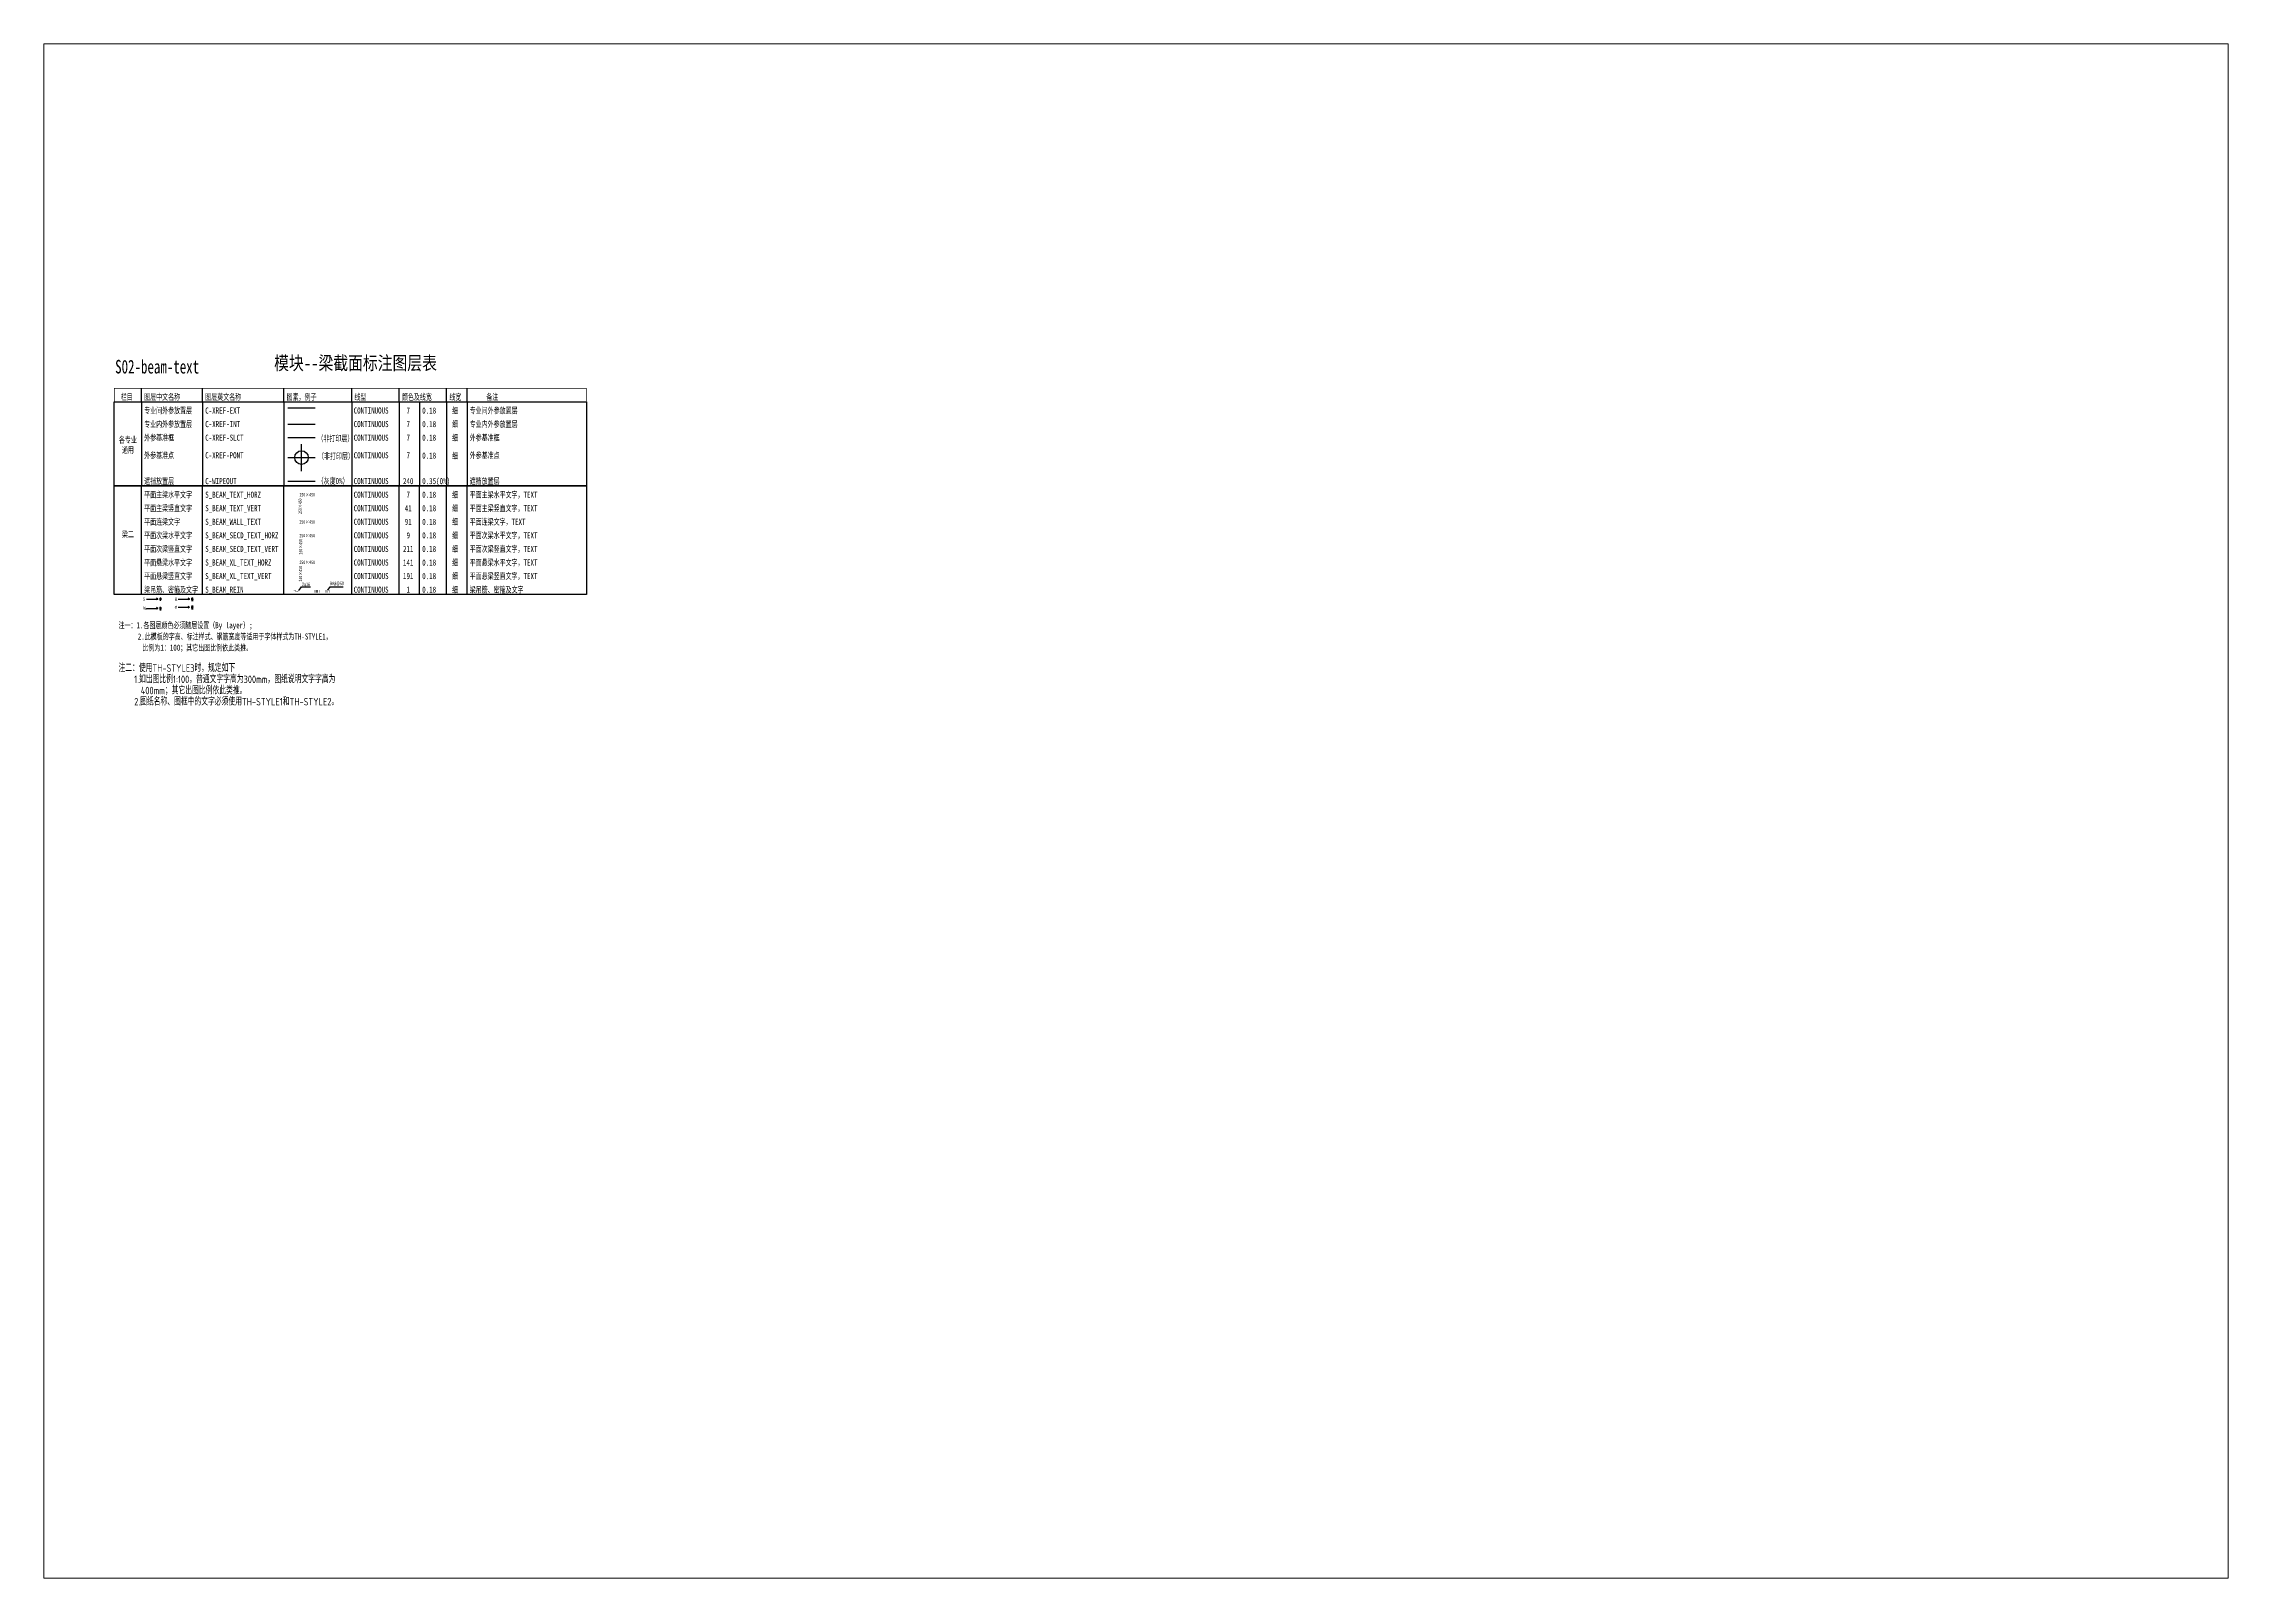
# Paper-space layout '布局1' of a CAD drawing. Extents: x 29 to 258, y 20 to 181.
# The model-space entities are those that its viewports show. They can reach past a viewport. Long polylines and large blocks are cut down to what shows.
import ezdxf
from ezdxf.enums import TextEntityAlignment as Align

# ---------------------------------------------------------------- set-up
doc = ezdxf.new("R2010")
doc.units = 0
doc.header["$LTSCALE"] = 500
doc.layers.get('0').update_dxf_attribs({"linetype": 'CONTINUOUS'})
for name, color, linetype in [('C-WIPEOUT', 240, 'CONTINUOUS'), ('C-XREF-EXT', 7, 'CONTINUOUS'), ('C-XREF-INT', 7, 'CONTINUOUS'), ('S_BEAM_REIN', 1, 'CONTINUOUS'), ('S_BEAM_SECD_TEXT_HORZ', 9, 'CONTINUOUS'), ('S_BEAM_SECD_TEXT_VERT', 211, 'CONTINUOUS'), ('S_BEAM_TEXT_HORZ', 7, 'CONTINUOUS'), ('S_BEAM_TEXT_VERT', 41, 'CONTINUOUS'), ('S_BEAM_WALL_TEXT', 91, 'CONTINUOUS'), ('S_BEAM_XL_TEXT_HORZ', 141, 'CONTINUOUS'), ('S_BEAM_XL_TEXT_VERT', 191, 'CONTINUOUS'), ('S_PLAN_TEXT', 7, 'CONTINUOUS'), ('S_TABL', 83, 'CONTINUOUS')]:
    doc.layers.add(name, color=color, linetype=linetype)
doc.layers.add('C-XREF-PONT', color=7, linetype='CONTINUOUS', plot=False)
doc.layers.add('C-XREF-SLCT', color=7, linetype='CONTINUOUS', plot=False)
doc.styles.add('Revit', font='', dxfattribs={"width": 0.7, "height": 246.251874})
doc.styles.add('TH-STYLE1', font='Stfangso_1.ttf', dxfattribs={"width": 0.7})
doc.styles.add('TH-STYLE2', font='Stxihei_1.ttf', dxfattribs={"width": 0.8})
doc.styles.add('TH-STYLE3', font='tssdeng.shx', dxfattribs={"width": 0.7, "bigfont": 'tssdchn.shx'})
doc.styles.get('Revit').set_extended_font_data('Revit')

# ---------------------------------------------------------------- blocks, each defined once
blk = doc.blocks.new('GoodwayInsertPoint')
for p, q in [((-100, 0), (100, 0)), ((0, -100), (0, 100))]:
    blk.add_line(p, q)
blk.add_circle((0, 0), 50)

msp = doc.modelspace()

# ---------------------------------------------------------------- linework, layer by layer
for p, q in [((-97638, -15538), (-96801, -15538)), ((-96801, -15538), (-96894, -15476)), ((-96801, -15538), (-96894, -15599)), ((-95290, -15535), (-94453, -15535)), ((-94453, -15535), (-94545, -15474)), ((-94453, -15535), (-94545, -15597)), ((-94453, -16138), (-94545, -16077)), ((-97638, -16225), (-96801, -16225)), ((-96801, -16225), (-96894, -16164)), ((-96801, -16225), (-96894, -16286)), ((-95290, -16138), (-94453, -16138)), ((-94453, -16138), (-94545, -16200))]:
    msp.add_line(p, q)
at = {"layer": 'C-WIPEOUT'}
msp.add_line((-87200, -6836), (-85200, -6836), dxfattribs=at)
at = {"layer": 'C-XREF-EXT'}
msp.add_line((-87200, -1436), (-85200, -1436), dxfattribs=at)
at = {"layer": 'C-XREF-INT'}
msp.add_line((-87200, -2636), (-85200, -2636), dxfattribs=at)
at = {"layer": 'C-XREF-SLCT'}
msp.add_line((-87200, -3636), (-85200, -3636), dxfattribs=at)
at = {"layer": 'S_BEAM_REIN', "const_width": 30}
for points in [[(-86305, -14877), (-86405, -14877), (-86485, -15010), (-86605, -15010), (-86685, -14877), (-86785, -14877)], [(-85208, -14856), (-85208, -15056)], [(-85108, -14856), (-85108, -15056)], [(-85008, -14856), (-85008, -15056)], [(-84908, -14856), (-84908, -15056)], [(-84459, -14856), (-84459, -15056)], [(-84359, -14856), (-84359, -15056)], [(-84259, -14856), (-84259, -15056)], [(-84159, -14856), (-84159, -15056)]]:
    msp.add_lwpolyline(points, dxfattribs=at)
at = {"layer": 'S_BEAM_REIN'}
for points in [[(-86371, -14891), (-86198, -14633), (-85544, -14633)], [(-84269, -14891), (-84096, -14633), (-83118, -14633)]]:
    msp.add_lwpolyline(points, dxfattribs=at)
at = {"layer": 'S_TABL'}
for p, q in [((-98000, -1000), (-98000, 0)), ((-93500, -1000), (-93500, 0)), ((-87500, -1000), (-87500, 0)), ((-82500, -1000), (-82500, 0)), ((-79000, -1000), (-79000, 0)), ((-75500, -1000), (-75500, 0)), ((-74000, -1000), (-74000, 0)), ((-98000, -1000), (-98000, -7200)), ((-93500, -1000), (-93500, -7200)), ((-87500, -1000), (-87500, -7200)), ((-82500, -1000), (-82500, -7200)), ((-79000, -1000), (-79000, -7200)), ((-77500, -1000), (-77500, -7200)), ((-75500, -1000), (-75500, -7200)), ((-74000, -1000), (-74000, -7200)), ((-100000, -7200), (-65200, -7200)), ((-98000, -15200), (-98000, -7200)), ((-93500, -15200), (-93500, -7200)), ((-87500, -15200), (-87500, -7200)), ((-82500, -15200), (-82500, -7200)), ((-79000, -15200), (-79000, -7200)), ((-77500, -15200), (-77500, -7200)), ((-75500, -15200), (-75500, -7200)), ((-74000, -15200), (-74000, -7200))]:
    msp.add_line(p, q, dxfattribs=at)
at = {"layer": 'S_TABL', "const_width": 60}
msp.add_lwpolyline([(-100000, 0), (-65200, 0), (-65200, -1000), (-100000, -1000)], close=True, dxfattribs=at)
at = {"layer": 'S_TABL'}
for points in [[(-100000, -1000), (-65200, -1000), (-65200, -7200), (-100000, -7200)], [(-100000, -7200), (-65200, -7200), (-65200, -15200), (-100000, -15200)]]:
    msp.add_lwpolyline(points, close=True, dxfattribs=at)

# ---------------------------------------------------------------- block references
at = {"layer": 'C-XREF-PONT', "xscale": 10, "yscale": 10, "zscale": 10}
msp.add_blockref('GoodwayInsertPoint', (-86200, -5108), dxfattribs=at)

# ---------------------------------------------------------------- texts
at = {"layer": 'S_BEAM_REIN', "style": 'TH-STYLE1', "width": 0.7}
for s, p in [('2ą16', (-86164, -14575)), ('8Ą8@50', (-84105, -14509))]:
    msp.add_text(s, height=250, dxfattribs=at).set_placement(p)
at = {"layer": 'S_BEAM_SECD_TEXT_HORZ', "style": 'TH-STYLE1', "width": 0.7}
msp.add_text('250×450', height=250, dxfattribs=at).set_placement((-86350, -11053), align=Align.BOTTOM_LEFT)
at = {"layer": 'S_BEAM_SECD_TEXT_VERT', "style": 'TH-STYLE1', "width": 0.7}
msp.add_text('250×450', height=250, rotation=90, dxfattribs=at).set_placement((-86069, -12248), align=Align.BOTTOM_LEFT)
at = {"layer": 'S_BEAM_TEXT_HORZ', "style": 'TH-STYLE1', "width": 0.7}
msp.add_text('250×450', height=250, dxfattribs=at).set_placement((-86350, -8048), align=Align.BOTTOM_LEFT)
at = {"layer": 'S_BEAM_TEXT_VERT', "style": 'TH-STYLE1', "width": 0.7}
msp.add_text('250×450', height=250, rotation=90, dxfattribs=at).set_placement((-86101, -9266), align=Align.BOTTOM_LEFT)
at = {"layer": 'S_BEAM_TEXT_VERT', "width": 0.7}
for s, style, p in [('$', 'Revit', (-97895, -15667)), ('%%%', 'Revit', (-97895, -16346)), ('%%130', 'TH-STYLE3', (-96675, -15667)), ('%%131', 'TH-STYLE3', (-96675, -16346)), ('#', 'Revit', (-95547, -16272)), ('&', 'Revit', (-95547, -15663)), ('%%132', 'TH-STYLE3', (-94327, -15663)), ('%%133', 'TH-STYLE3', (-94327, -16272))]:
    msp.add_text(s, height=250, dxfattribs=dict(at, style=style)).set_placement(p)
at = {"layer": 'S_BEAM_WALL_TEXT', "style": 'TH-STYLE1', "width": 0.7}
msp.add_text('250×450', height=250, dxfattribs=at).set_placement((-86350, -10044), align=Align.BOTTOM_LEFT)
at = {"layer": 'S_BEAM_XL_TEXT_HORZ', "style": 'TH-STYLE1', "width": 0.7}
msp.add_text('250×450', height=250, dxfattribs=at).set_placement((-86350, -12944))
at = {"layer": 'S_BEAM_XL_TEXT_VERT', "style": 'TH-STYLE1', "width": 0.7}
msp.add_text('250×450', height=250, rotation=90, dxfattribs=at).set_placement((-86154, -14237))
at = {"layer": 'S_PLAN_TEXT'}
for s, height, style, width, p in [('S02-beam-text', 1000, 'TH-STYLE1', 0.7, (-99940, 790)), ('模块--梁截面标注图层表', 1000, 'TH-STYLE2', 0.8, (-88217, 1061)), ('栏目', 450, 'TH-STYLE1', 0.7, (-99525, -1000)), ('专业间外参放置层', 450, 'TH-STYLE1', 0.7, (-97800, -2000)), ('图层中文名称', 450, 'TH-STYLE1', 0.7, (-97800, -1000)), ('C-XREF-EXT', 450, 'TH-STYLE1', 0.7, (-93300, -2000)), ('图层英文名称', 450, 'TH-STYLE1', 0.7, (-93300, -1000)), ('图素，例子', 450, 'TH-STYLE1', 0.7, (-87300, -1000)), ('CONTINUOUS', 450, 'TH-STYLE1', 0.7, (-82353, -2000)), ('线型', 450, 'TH-STYLE1', 0.7, (-82300, -1000)), ('颜色及线宽', 450, 'TH-STYLE1', 0.7, (-78800, -1000)), ('0.18', 450, 'TH-STYLE1', 0.7, (-77305, -2000)), ('线宽', 450, 'TH-STYLE1', 0.7, (-75300, -1000)), ('细', 450, 'TH-STYLE1', 0.7, (-75094, -2000)), ('专业间外参放置层', 450, 'TH-STYLE1', 0.7, (-73800, -2000)), ('备注', 450, 'TH-STYLE1', 0.7, (-72582, -1000)), ('专业内外参放置层', 450, 'TH-STYLE1', 0.7, (-97800, -3000)), ('C-XREF-INT', 450, 'TH-STYLE1', 0.7, (-93300, -3000)), ('CONTINUOUS', 450, 'TH-STYLE1', 0.7, (-82353, -3000)), ('0.18', 450, 'TH-STYLE1', 0.7, (-77305, -3000)), ('细', 450, 'TH-STYLE1', 0.7, (-75094, -3000)), ('专业内外参放置层', 450, 'TH-STYLE1', 0.7, (-73800, -3000)), ('外参基准框', 450, 'TH-STYLE1', 0.7, (-97800, -4000)), ('外参基准点', 450, 'TH-STYLE1', 0.7, (-97800, -5300)), ('C-XREF-SLCT', 450, 'TH-STYLE1', 0.7, (-93300, -4000)), ('C-XREF-PONT', 450, 'TH-STYLE1', 0.7, (-93300, -5300)), ('CONTINUOUS', 450, 'TH-STYLE1', 0.7, (-82353, -4000)), ('CONTINUOUS', 450, 'TH-STYLE1', 0.7, (-82353, -5300)), ('0.18', 450, 'TH-STYLE1', 0.7, (-77305, -4000)), ('0.18', 450, 'TH-STYLE1', 0.7, (-77305, -5317)), ('细', 450, 'TH-STYLE1', 0.7, (-75094, -4000)), ('细', 450, 'TH-STYLE1', 0.7, (-75094, -5341)), ('外参基准框', 450, 'TH-STYLE1', 0.7, (-73800, -4000)), ('外参基准点', 450, 'TH-STYLE1', 0.7, (-73800, -5300)), ('遮挡放置层', 450, 'TH-STYLE1', 0.7, (-97800, -7200)), ('平面主梁水平文字', 450, 'TH-STYLE1', 0.7, (-97800, -8200)), ('S_BEAM_TEXT_HORZ', 450, 'TH-STYLE1', 0.7, (-93300, -8200)), ('C-WIPEOUT', 450, 'TH-STYLE1', 0.7, (-93300, -7200)), ('CONTINUOUS', 450, 'TH-STYLE1', 0.7, (-82353, -7200)), ('CONTINUOUS', 450, 'TH-STYLE1', 0.7, (-82353, -8200)), ('0.35(0%%%)', 450, 'TH-STYLE1', 0.7, (-77305, -7200)), ('0.18', 450, 'TH-STYLE1', 0.7, (-77305, -8200)), ('细', 450, 'TH-STYLE1', 0.7, (-75094, -8200)), ('遮挡放置层', 450, 'TH-STYLE1', 0.7, (-73800, -7200)), ('平面主梁水平文字，TEXT', 450, 'TH-STYLE1', 0.7, (-73800, -8200)), ('平面主梁竖直文字', 450, 'TH-STYLE1', 0.7, (-97800, -9200)), ('平面连梁文字', 450, 'TH-STYLE1', 0.7, (-97800, -10200)), ('S_BEAM_TEXT_VERT', 450, 'TH-STYLE1', 0.7, (-93300, -9200)), ('S_BEAM_WALL_TEXT', 450, 'TH-STYLE1', 0.7, (-93300, -10200)), ('CONTINUOUS', 450, 'TH-STYLE1', 0.7, (-82353, -9200)), ('CONTINUOUS', 450, 'TH-STYLE1', 0.7, (-82353, -10200)), ('0.18', 450, 'TH-STYLE1', 0.7, (-77305, -9200)), ('0.18', 450, 'TH-STYLE1', 0.7, (-77305, -10200)), ('细', 450, 'TH-STYLE1', 0.7, (-75094, -9200)), ('细', 450, 'TH-STYLE1', 0.7, (-75094, -10200)), ('平面主梁竖直文字，TEXT', 450, 'TH-STYLE1', 0.7, (-73800, -9200)), ('平面连梁文字，TEXT', 450, 'TH-STYLE1', 0.7, (-73800, -10200)), ('平面次梁水平文字', 450, 'TH-STYLE1', 0.7, (-97800, -11200)), ('S_BEAM_SECD_TEXT_HORZ', 450, 'TH-STYLE1', 0.7, (-93300, -11200)), ('CONTINUOUS', 450, 'TH-STYLE1', 0.7, (-82353, -11200)), ('0.18', 450, 'TH-STYLE1', 0.7, (-77305, -11200)), ('细', 450, 'TH-STYLE1', 0.7, (-75094, -11200)), ('平面次梁水平文字，TEXT', 450, 'TH-STYLE1', 0.7, (-73800, -11200)), ('平面次梁竖直文字', 450, 'TH-STYLE1', 0.7, (-97800, -12200)), ('平面悬梁水平文字', 450, 'TH-STYLE1', 0.7, (-97800, -13200)), ('S_BEAM_SECD_TEXT_VERT', 450, 'TH-STYLE1', 0.7, (-93300, -12200)), ('S_BEAM_XL_TEXT_HORZ', 450, 'TH-STYLE1', 0.7, (-93300, -13200)), ('CONTINUOUS', 450, 'TH-STYLE1', 0.7, (-82353, -12200)), ('CONTINUOUS', 450, 'TH-STYLE1', 0.7, (-82353, -13200)), ('0.18', 450, 'TH-STYLE1', 0.7, (-77305, -12200)), ('0.18', 450, 'TH-STYLE1', 0.7, (-77305, -13200)), ('细', 450, 'TH-STYLE1', 0.7, (-75094, -12200)), ('细', 450, 'TH-STYLE1', 0.7, (-75094, -13200)), ('平面次梁竖直文字，TEXT', 450, 'TH-STYLE1', 0.7, (-73800, -12200)), ('平面悬梁水平文字，TEXT', 450, 'TH-STYLE1', 0.7, (-73800, -13200)), ('平面悬梁竖直文字', 450, 'TH-STYLE1', 0.7, (-97800, -14200)), ('S_BEAM_XL_TEXT_VERT', 450, 'TH-STYLE1', 0.7, (-93300, -14200)), ('CONTINUOUS', 450, 'TH-STYLE1', 0.7, (-82353, -14200)), ('0.18', 450, 'TH-STYLE1', 0.7, (-77305, -14200)), ('细', 450, 'TH-STYLE1', 0.7, (-75094, -14200)), ('平面悬梁竖直文字，TEXT', 450, 'TH-STYLE1', 0.7, (-73800, -14200)), ('梁吊筋、密箍及文字', 450, 'TH-STYLE1', 0.7, (-97800, -15200)), ('S_BEAM_REIN', 450, 'TH-STYLE1', 0.7, (-93300, -15200)), ('CONTINUOUS', 450, 'TH-STYLE1', 0.7, (-82353, -15200)), ('0.18', 450, 'TH-STYLE1', 0.7, (-77305, -15200)), ('细', 450, 'TH-STYLE1', 0.7, (-75094, -15200)), ('梁吊筋、密箍及文字', 450, 'TH-STYLE1', 0.7, (-73800, -15200))]:
    msp.add_text(s, height=height, dxfattribs=dict(at, style=style, width=width)).set_placement(p, align=Align.BOTTOM_LEFT)
at = {"layer": 'S_PLAN_TEXT', "style": 'TH-STYLE1', "width": 0.7}
for s, p in [('7', (-78333, -2000)), ('7', (-78333, -3000)), ('7', (-78333, -4000)), ('7', (-78333, -5300)), ('240', (-78333, -7200)), ('7', (-78333, -8200)), ('41', (-78333, -9200)), ('91', (-78333, -10200)), ('9', (-78333, -11200)), ('211', (-78333, -12200)), ('141', (-78333, -13200)), ('191', (-78333, -14200)), ('1', (-78333, -15200))]:
    msp.add_text(s, height=450, dxfattribs=at).set_placement(p, align=Align.BOTTOM_CENTER)
for s, p in [('（非打印层）', (-82379, -4058)), ('（非打印层）', (-82336, -5358)), ('（灰度0%%%）', (-82735, -7190))]:
    msp.add_text(s, height=450, dxfattribs=at).set_placement(p, align=Align.BOTTOM_RIGHT)
at = {"layer": 'S_PLAN_TEXT', "width": 0.7}
for s, height, style, p in [('注一：1.各图层颜色必须随层设置（By layer）;', 450, 'TH-STYLE1', (-99692, -17686)), ('2.此模板的字高、标注样式、钢筋宽度等适用于字体样式为TH-STYLE1， ', 450, 'TH-STYLE1', (-98270, -18517)), ('比例为1：100；其它出图比例依此类推。', 450, 'TH-STYLE1', (-97929, -19340)), ('注二：使用TH-STYLE3时，规定如下', 550, 'TH-STYLE3', (-99692, -20897)), ('1.如出图比例1:100，普通文字字高为300mm，图纸说明文字字高为', 550, 'TH-STYLE3', (-98534, -21725)), ('400mm；其它出图比例依此类推。', 550, 'TH-STYLE3', (-98052, -22550)), ('2.图纸名称、图框中的文字必须使用TH-STYLE1和TH-STYLE2。', 550, 'TH-STYLE3', (-98534, -23371))]:
    msp.add_text(s, height=height, dxfattribs=dict(at, style=style)).set_placement(p)
at = {"layer": 'S_PLAN_TEXT', "insert": (-99000, -4200), "char_height": 450, "width": 2000, "attachment_point": 5, "style": 'TH-STYLE1'}
msp.add_mtext('各专业\\P通用', dxfattribs=at)
at = {"layer": 'S_PLAN_TEXT', "insert": (-99000, -10789), "char_height": 450, "attachment_point": 5, "style": 'TH-STYLE1'}
msp.add_mtext('梁二', dxfattribs=at)

psp = doc.layouts.new('布局1')

# ---------------------------------------------------------------- viewports
at = {"layer": '0'}
psp.add_viewport(center=(143.49, 100.75), size=(229.58, 161.2053), view_center_point=(-24678.19, -31155.54), view_height=113089.603, dxfattribs=at)

doc.saveas('drawing.dxf')
